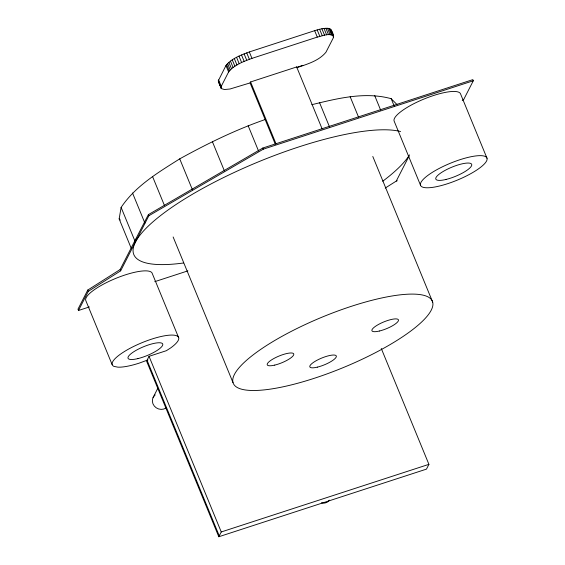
<?xml version="1.0" encoding="UTF-8"?>
<svg xmlns="http://www.w3.org/2000/svg" width="565" height="565" viewBox="0 0 565 565"><rect width="100%" height="100%" fill="white"/><g stroke="black" fill="none" stroke-linecap="round" stroke-linejoin="round"><path stroke-width="0.85" d="M131.207 248.212L119.151 218.888L121.115 207.404C135.543 185.892 158.299 172.431 179.727 158.857C207.214 143.701 235.52 129.823 265.211 119.512M134.562 242.449L134.844 240.803L148.376 214.622L262.859 148.009L472.827 79.637L473.293 80.781L463.71 99.511L462.248 100.443M250.662 82.737L230.004 89.009L224.418 89.531L221.339 88.585L218.295 80.788L225.958 65.54C231.65 58.308 240.987 55.123 249.32 51.952L314.649 30.68C319.218 29.324 323.999 27.812 328.83 28.405C332.255 29.444 333.844 34.726 333.301 37.869L325.949 52.234C318.78 60.971 307.014 64.184 296.724 67.736M220.972 87.971L221.247 86.325L228.599 71.967C234.284 64.728 243.628 61.543 251.962 58.372L317.29 37.099C322.255 36.146 329.211 32.466 333.576 36.231M136.476 238.748L134.844 240.803L120.14 269.533L87.773 290.05L77.97 309.196L78.5 310.482L89.341 306.95M78.5 310.482L88.295 291.335L120.67 270.819L148.842 215.759L263.325 149.153L473.293 80.781M322.149 128.926L296.66 66.96L250.585 81.96L250.09 82.921L275.247 144.082M296.66 66.96L296.413 67.44L302.833 65.349M149.04 356.331L147.041 360.251L139.265 363.104A35.892 9.118 -22.4 0 1 117.859 367.158L113.918 366.374A35.892 9.118 -22.4 0 1 151.519 339.17A35.892 9.118 -22.4 0 1 170.743 347.871L166.364 350.696L149.04 356.331L221.254 531.962L218.803 536.75L146.349 360.541M153.03 397.64L157.734 388.445M385.238 188.067L396.27 181.075L408.982 156.23M381.283 348.499L428.913 464.345L426.462 469.127L218.803 536.75M147.966 359.933L147.041 360.251L219.255 535.867M396.27 181.075L397.259 180.751M154.761 281.66L187.891 270.868M221.254 531.962L428.913 464.345M311.852 104.68C337.552 98.444 364.976 91.481 391.178 98.684L396.997 104.56M119.151 218.888L120.317 220.06M218.33 81.544L221.339 88.585M250.585 81.96L276.073 143.941M487.03 158.306A35.892 9.118 -22.4 0 0 434.888 170.814A35.892 9.118 -22.4 0 0 439.344 186.055A35.892 9.118 -22.4 0 0 487.03 158.306L460.63 94.094A35.892 9.118 -22.4 0 0 424.774 98.72A35.892 9.118 -22.4 0 0 394.073 120.931L420.48 185.143M391.178 98.684L394.193 106.015M374.609 95.4L380.633 110.062M330.567 29.189L333.209 35.609M333.611 36.986L330.942 29.811M329.861 28.716L332.495 35.143M328.83 28.405L331.464 34.825M327.488 28.25L330.13 34.67M325.871 28.264L328.512 34.684M323.999 28.434L326.641 34.861M350.152 96.707L358.521 117.068M321.902 28.773L324.543 35.192M372.794 156.463L432.67 302.091A107.675 27.353 -22.4 0 1 289.612 385.323A107.675 27.353 -22.4 0 1 276.236 339.614A107.675 27.353 -22.4 0 1 432.67 302.091M319.621 29.267L322.255 35.687M317.184 29.903L319.825 36.322M314.649 30.68L317.29 37.099M319.493 102.505L329.529 126.941M249.32 51.952L251.962 58.372M246.721 52.849L249.356 59.269M244.101 53.859L246.743 60.278M241.509 54.953L244.144 61.373M238.981 56.119L241.622 62.538M236.573 57.34L239.214 63.76M234.32 58.59L236.961 65.01M232.264 59.848L234.906 66.267M230.435 61.091L233.077 67.517M228.86 62.305L231.502 68.725M262.859 148.009L263.325 149.153M227.582 63.464L230.223 69.891M226.607 64.551L229.249 70.971M225.958 65.54L228.599 71.967M248.162 125.734L258.537 150.982M218.606 79.905L221.247 86.325M218.295 80.788L220.936 87.208M212.355 141.575L224.404 170.905M179.727 158.857L192.446 189.812M152.501 176.4L164.549 205.724M173.13 236.968L233.006 382.597M148.376 214.622L148.842 215.759M132.528 193.011L144.915 223.147M178.667 337.722L152.268 273.509A35.892 9.118 -22.4 0 0 116.411 278.128A35.892 9.118 -22.4 0 0 85.711 300.34L112.117 364.552M121.115 207.404L135.367 242.088M120.14 269.533L120.67 270.819M87.773 290.05L88.295 291.335M409.526 154.895A150.749 38.293 -22.4 0 1 382.745 181.217M183.533 262.986A150.749 38.293 -22.4 0 1 187.919 196.966A150.749 38.293 -22.4 0 1 400.564 131.567M165.941 408.05A8.616 7.988 27.1 0 1 154.28 406.037A8.616 7.988 27.1 0 1 155.17 394.907M329.296 500.145A7.027 6.519 27.1 0 1 326.754 502.405L325.08 502.97A7.027 6.519 27.1 0 1 321.492 502.744M445.976 179.465A19.38 4.923 -22.4 0 0 471.726 164.479A19.38 4.923 -22.4 0 0 443.567 171.237A19.38 4.923 -22.4 0 0 445.976 179.465M137.874 358.613A18.723 4.753 -22.4 0 0 162.748 344.142A18.723 4.753 -22.4 0 0 135.551 350.66A18.723 4.753 -22.4 0 0 137.874 358.613M379.44 331.012A14.316 3.637 -22.4 0 0 398.459 319.945A14.316 3.637 -22.4 0 0 377.66 324.932A14.316 3.637 -22.4 0 0 379.44 331.012M274.738 365.103A14.316 3.637 -22.4 0 0 293.765 354.036A14.316 3.637 -22.4 0 0 272.966 359.022A14.316 3.637 -22.4 0 0 274.738 365.103M317.318 367.151A14.316 3.637 -22.4 0 0 336.337 356.084A14.316 3.637 -22.4 0 0 315.538 361.077A14.316 3.637 -22.4 0 0 317.318 367.151"/></g></svg>
